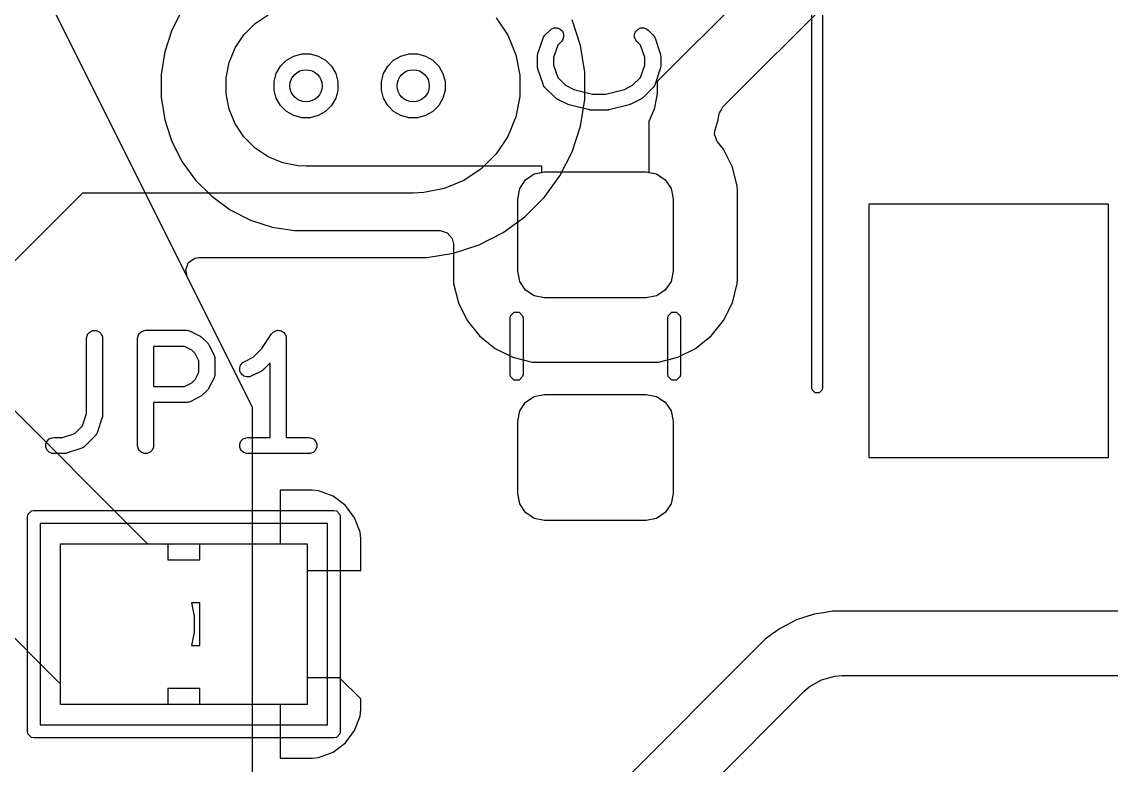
# Model space of a CAD drawing. Header units: inches. Extents: x 1.3 to 5.24, y -7.03 to -1.12.
# Drawn here: x 2.4153 to 2.8155, y -1.6667 to -1.3938 of the extents above; entities that cross this region are included whole.
import ezdxf

# ---------------------------------------------------------------- set-up
doc = ezdxf.new("R2010")
doc.units = ezdxf.units.IN
doc.header["$MEASUREMENT"] = 0
for name, color, linetype, true_color in [('B.Cu', 153, 'CONTINUOUS', 0x4d7fc4), ('F.Cu', 13, 'CONTINUOUS', 0xc83434), ('F.Mask', 201, 'CONTINUOUS', 0xd864ff), ('F.Paste', 253, 'CONTINUOUS', 0xb4a09a), ('F.Silkscreen', 41, 'CONTINUOUS', 0xf2eda1), ('In1.Cu', 91, 'CONTINUOUS', 0x7fc87f), ('In2.Cu', 33, 'CONTINUOUS', 0xce7d2c)]:
    doc.layers.add(name, color=color, linetype=linetype, true_color=true_color)

msp = doc.modelspace()

# ---------------------------------------------------------------- linework, layer by layer
at = {"layer": 'B.Cu', "linetype": 'CONTINUOUS'}
for p, q in [((2.58949, -1.39235), (2.59378, -1.39876)), ((2.62052, -1.40257), (2.61745, -1.39313)), ((2.59378, -1.39876), (2.59673, -1.40589)), ((2.62207, -1.41236), (2.62052, -1.40257)), ((2.59673, -1.40589), (2.59824, -1.41346)), ((2.62207, -1.42228), (2.62207, -1.41236)), ((2.59824, -1.41346), (2.59824, -1.42118)), ((2.59824, -1.42118), (2.59673, -1.42875)), ((2.62052, -1.43208), (2.62207, -1.42228)), ((2.59673, -1.42875), (2.59378, -1.43588)), ((2.61745, -1.44151), (2.62052, -1.43208)), ((2.59378, -1.43588), (2.58949, -1.4423)), ((2.58949, -1.4423), (2.58403, -1.44776)), ((2.61295, -1.45035), (2.61745, -1.44151)), ((2.58403, -1.44776), (2.57761, -1.45204)), ((2.57761, -1.45204), (2.57048, -1.455)), ((2.60712, -1.45837), (2.61295, -1.45035)), ((2.43757, -1.45669), (2.23256, -1.6617)), ((2.51969, -1.45669), (2.43757, -1.45669)), ((2.55906, -1.45669), (2.51969, -1.45669)), ((2.56291, -1.4565), (2.55906, -1.45669)), ((2.57048, -1.455), (2.56291, -1.4565)), ((2.6001, -1.46539), (2.60712, -1.45837)), ((2.59208, -1.47122), (2.6001, -1.46539)), ((2.58324, -1.47572), (2.59208, -1.47122)), ((2.57381, -1.47878), (2.58324, -1.47572)), ((2.47655, -1.48215), (2.47881, -1.48058)), ((2.47881, -1.48058), (2.48035, -1.48033)), ((2.48035, -1.48033), (2.56401, -1.48033)), ((2.56401, -1.48033), (2.57381, -1.47878)), ((2.56401, -1.48033), (2.56401, -1.48033)), ((2.4755, -1.48469), (2.47655, -1.48215)), ((2.47598, -1.4874), (2.4755, -1.48469)), ((2.5, -1.53543), (2.47598, -1.4874)), ((2.5, -1.77111), (2.5, -1.53543)), ((2.70639, -1.61128), (2.6999, -1.61339)), ((2.70976, -1.61075), (2.70639, -1.61128)), ((2.71313, -1.61022), (2.70976, -1.61075)), ((2.71995, -1.61022), (2.71313, -1.61022)), ((3.01522, -1.61022), (2.71995, -1.61022)), ((2.69383, -1.61649), (2.69068, -1.61877)), ((2.6999, -1.61339), (2.69383, -1.61649)), ((2.68831, -1.6205), (2.62168, -1.68713)), ((2.69068, -1.61877), (2.68831, -1.6205)), ((2.68831, -1.6205), (2.68831, -1.6205)), ((2.68831, -1.6205), (2.68831, -1.6205)), ((2.70455, -1.63793), (2.709, -1.63536)), ((2.709, -1.63536), (2.71397, -1.63403)), ((2.71397, -1.63403), (2.71654, -1.63386)), ((2.71397, -1.63403), (2.71397, -1.63403)), ((2.71654, -1.63386), (3.01181, -1.63386)), ((2.6408, -1.70143), (2.70262, -1.63962)), ((2.70262, -1.63962), (2.70455, -1.63793)), ((2.70455, -1.63793), (2.70455, -1.63793))]:
    msp.add_line(p, q, dxfattribs=at)
at = {"layer": 'B.Cu'}
for centre in [(2.51969, -1.41732), (2.55906, -1.41732)]:
    msp.add_circle(centre, 0.00591, dxfattribs=at)
at = {"layer": 'F.Cu', "linetype": 'CONTINUOUS'}
for p, q in [((2.72657, -1.33788), (2.64868, -1.41578)), ((2.43885, -1.41314), (2.42346, -1.38236)), ((2.67284, -1.42504), (2.71456, -1.38332)), ((2.47421, -1.38946), (2.47041, -1.39691)), ((2.50095, -1.3945), (2.50577, -1.39128)), ((2.49686, -1.39859), (2.50095, -1.3945)), ((2.47041, -1.39691), (2.46782, -1.40487)), ((2.49364, -1.4034), (2.49686, -1.39859)), ((2.49143, -1.40875), (2.49364, -1.4034)), ((2.46782, -1.40487), (2.46652, -1.41314)), ((2.4903, -1.41443), (2.49143, -1.40875)), ((2.5, -1.53543), (2.43885, -1.41314)), ((2.46652, -1.41314), (2.46652, -1.42151)), ((2.4903, -1.42022), (2.4903, -1.41443)), ((2.64868, -1.41578), (2.64868, -1.42022)), ((2.49143, -1.42589), (2.4903, -1.42022)), ((2.64868, -1.42022), (2.64755, -1.42589)), ((2.46652, -1.42151), (2.46782, -1.42977)), ((2.49364, -1.43124), (2.49143, -1.42589)), ((2.64755, -1.42589), (2.64567, -1.43043)), ((2.67115, -1.42977), (2.67151, -1.42749)), ((2.67151, -1.42749), (2.67157, -1.42726)), ((2.67157, -1.42726), (2.67216, -1.42628)), ((2.67216, -1.42628), (2.67265, -1.42525)), ((2.67265, -1.42525), (2.67284, -1.42504)), ((2.46782, -1.42977), (2.46983, -1.43595)), ((2.49686, -1.43605), (2.49364, -1.43124)), ((2.64567, -1.43043), (2.64567, -1.44911)), ((2.66996, -1.43343), (2.67115, -1.42977)), ((2.46983, -1.43595), (2.47041, -1.43773)), ((2.50095, -1.44015), (2.49686, -1.43605)), ((2.66977, -1.43495), (2.66988, -1.43418)), ((2.66981, -1.43508), (2.66977, -1.43495)), ((2.6698, -1.43532), (2.66981, -1.43508)), ((2.67025, -1.43642), (2.6698, -1.43532)), ((2.66988, -1.43418), (2.66993, -1.43357)), ((2.66993, -1.43357), (2.66996, -1.43343)), ((2.67063, -1.43756), (2.67025, -1.43642)), ((2.47041, -1.43773), (2.47421, -1.44519)), ((2.50577, -1.44336), (2.50095, -1.44015)), ((2.67077, -1.43768), (2.67063, -1.43756)), ((2.67085, -1.43786), (2.67077, -1.43768)), ((2.67306, -1.44062), (2.67085, -1.43786)), ((2.67375, -1.44201), (2.67306, -1.44062)), ((2.67306, -1.44062), (2.67306, -1.44062)), ((2.67306, -1.44062), (2.67306, -1.44062)), ((2.51111, -1.44558), (2.50577, -1.44336)), ((2.6763, -1.44714), (2.67375, -1.44201)), ((2.47421, -1.44519), (2.47913, -1.45196)), ((2.51679, -1.44671), (2.51111, -1.44558)), ((2.51969, -1.44685), (2.51679, -1.44671)), ((2.6063, -1.44685), (2.51969, -1.44685)), ((2.6063, -1.44911), (2.6063, -1.44685)), ((2.67806, -1.45421), (2.6763, -1.44714)), ((2.47913, -1.45196), (2.48505, -1.45788)), ((2.59819, -1.45499), (2.60032, -1.4518)), ((2.60032, -1.4518), (2.60352, -1.44967)), ((2.60352, -1.44967), (2.6063, -1.44911)), ((2.64567, -1.44911), (2.64845, -1.44967)), ((2.64845, -1.44967), (2.65164, -1.4518)), ((2.65164, -1.4518), (2.65378, -1.45499)), ((2.59744, -1.45876), (2.59819, -1.45499)), ((2.65378, -1.45499), (2.65453, -1.45876)), ((2.67817, -1.45585), (2.67806, -1.45421)), ((2.67817, -1.48825), (2.67817, -1.45585)), ((2.48505, -1.45788), (2.49182, -1.4628)), ((2.59744, -1.48533), (2.59744, -1.45876)), ((2.65453, -1.45876), (2.65453, -1.48533)), ((2.49182, -1.4628), (2.49182, -1.4628)), ((2.49182, -1.4628), (2.49182, -1.4628)), ((2.49182, -1.4628), (2.49928, -1.4666)), ((2.49928, -1.4666), (2.50723, -1.46918)), ((2.50723, -1.46918), (2.5155, -1.47049)), ((2.5155, -1.47049), (2.56892, -1.47049)), ((2.56892, -1.47049), (2.57156, -1.47127)), ((2.57156, -1.47127), (2.57336, -1.47335)), ((2.35119, -1.47518), (2.46144, -1.58543)), ((2.57336, -1.47335), (2.5738, -1.47537)), ((2.5738, -1.47537), (2.5738, -1.48825)), ((2.5738, -1.48825), (2.57391, -1.48988)), ((2.59819, -1.4891), (2.59744, -1.48533)), ((2.65453, -1.48533), (2.65378, -1.4891)), ((2.67806, -1.48988), (2.67817, -1.48825)), ((2.57391, -1.48988), (2.57567, -1.49695)), ((2.60032, -1.49229), (2.59819, -1.4891)), ((2.60352, -1.49443), (2.60032, -1.49229)), ((2.65164, -1.49229), (2.64845, -1.49443)), ((2.65378, -1.4891), (2.65164, -1.49229)), ((2.6763, -1.49695), (2.67806, -1.48988)), ((2.60728, -1.49518), (2.60352, -1.49443)), ((2.64469, -1.49518), (2.60728, -1.49518)), ((2.64845, -1.49443), (2.64469, -1.49518)), ((2.57567, -1.49695), (2.57567, -1.49695)), ((2.57567, -1.49695), (2.5789, -1.50347)), ((2.67306, -1.50347), (2.6763, -1.49695)), ((2.5789, -1.50347), (2.58347, -1.50915)), ((2.6685, -1.50915), (2.67306, -1.50347)), ((2.58347, -1.50915), (2.5867, -1.51175)), ((2.5867, -1.51175), (2.58914, -1.51371)), ((2.66282, -1.51371), (2.6685, -1.50915)), ((2.58914, -1.51371), (2.59567, -1.51695)), ((2.6563, -1.51695), (2.66282, -1.51371)), ((2.59567, -1.51695), (2.60274, -1.51871)), ((2.60274, -1.51871), (2.60274, -1.51871)), ((2.60274, -1.51871), (2.60274, -1.51871)), ((2.60274, -1.51871), (2.60437, -1.51882)), ((2.60437, -1.51882), (2.60437, -1.51882)), ((2.60437, -1.51882), (2.6476, -1.51882)), ((2.6476, -1.51882), (2.64923, -1.51871)), ((2.6476, -1.51882), (2.6476, -1.51882)), ((2.64923, -1.51871), (2.6563, -1.51695)), ((2.42833, -1.63584), (2.31808, -1.52559)), ((2.5, -1.54008), (2.5, -1.53543)), ((2.5, -1.58543), (2.5, -1.54008)), ((2.52196, -1.56575), (2.51024, -1.56575)), ((2.51024, -1.56575), (2.51024, -1.58543)), ((2.52431, -1.566), (2.52196, -1.56575)), ((2.52961, -1.56798), (2.52431, -1.566)), ((2.52431, -1.566), (2.52431, -1.566)), ((2.53414, -1.57137), (2.52961, -1.56798)), ((2.52961, -1.56798), (2.52961, -1.56798)), ((2.53753, -1.5759), (2.53414, -1.57137)), ((2.53414, -1.57137), (2.53414, -1.57137)), ((2.53951, -1.58121), (2.53753, -1.5759)), ((2.53753, -1.5759), (2.53753, -1.5759)), ((2.53976, -1.58355), (2.53951, -1.58121)), ((2.53951, -1.58121), (2.53951, -1.58121)), ((2.53976, -1.59528), (2.53976, -1.58355)), ((2.53976, -1.58355), (2.53976, -1.58355)), ((2.46144, -1.58543), (2.4689, -1.58543)), ((2.4689, -1.58543), (2.4689, -1.59134)), ((2.48071, -1.59134), (2.48071, -1.58543)), ((2.48071, -1.58543), (2.5, -1.58543)), ((2.51024, -1.58543), (2.52008, -1.58543)), ((2.52008, -1.58543), (2.52008, -1.59528)), ((2.4689, -1.59134), (2.48071, -1.59134)), ((2.52008, -1.59528), (2.53976, -1.59528)), ((2.47761, -1.60709), (2.4786, -1.61207)), ((2.48071, -1.60709), (2.47761, -1.60709)), ((2.48071, -1.62283), (2.48071, -1.60709)), ((2.4786, -1.61207), (2.4786, -1.61785)), ((2.4786, -1.61785), (2.47761, -1.62283)), ((2.47761, -1.62283), (2.48071, -1.62283)), ((2.42953, -1.63692), (2.42833, -1.63584)), ((2.52008, -1.63465), (2.52008, -1.64449)), ((2.532, -1.63465), (2.52008, -1.63465)), ((2.53976, -1.64241), (2.532, -1.63465)), ((2.42953, -1.64449), (2.42953, -1.63692)), ((2.48071, -1.63858), (2.4689, -1.63858)), ((2.4689, -1.63858), (2.4689, -1.64449)), ((2.48071, -1.64449), (2.48071, -1.63858)), ((2.4689, -1.64449), (2.42953, -1.64449)), ((2.5, -1.64449), (2.48071, -1.64449)), ((2.5, -1.66929), (2.5, -1.64449)), ((2.52008, -1.64449), (2.51024, -1.64449)), ((2.51024, -1.64449), (2.51024, -1.66417)), ((2.53976, -1.64637), (2.53976, -1.64241)), ((2.53753, -1.65402), (2.53951, -1.64872)), ((2.53951, -1.64872), (2.53976, -1.64637)), ((2.53951, -1.64872), (2.53951, -1.64872)), ((2.53976, -1.64637), (2.53976, -1.64637)), ((2.53414, -1.65855), (2.53753, -1.65402)), ((2.53753, -1.65402), (2.53753, -1.65402)), ((2.52961, -1.66194), (2.53414, -1.65855)), ((2.53414, -1.65855), (2.53414, -1.65855)), ((2.51024, -1.66417), (2.52196, -1.66417)), ((2.52196, -1.66417), (2.52431, -1.66392)), ((2.52196, -1.66417), (2.52196, -1.66417)), ((2.52431, -1.66392), (2.52961, -1.66194)), ((2.52431, -1.66392), (2.52431, -1.66392)), ((2.52961, -1.66194), (2.52961, -1.66194))]:
    msp.add_line(p, q, dxfattribs=at)
at = {"layer": 'F.Cu'}
for centre in [(2.51969, -1.41732), (2.55906, -1.41732)]:
    msp.add_circle(centre, 0.00591, dxfattribs=at)
at = {"layer": 'F.Mask', "linetype": 'CONTINUOUS'}
for p, q in [((2.59819, -1.45499), (2.60032, -1.4518)), ((2.60032, -1.4518), (2.60352, -1.44967)), ((2.60352, -1.44967), (2.60728, -1.44892)), ((2.60728, -1.44892), (2.64469, -1.44892)), ((2.64469, -1.44892), (2.64845, -1.44967)), ((2.64845, -1.44967), (2.65164, -1.4518)), ((2.65164, -1.4518), (2.65378, -1.45499)), ((2.59744, -1.45876), (2.59819, -1.45499)), ((2.65378, -1.45499), (2.65453, -1.45876)), ((2.59744, -1.48533), (2.59744, -1.45876)), ((2.65453, -1.45876), (2.65453, -1.48533)), ((2.72657, -1.55394), (2.72657, -1.46063)), ((2.72657, -1.46063), (2.81437, -1.46063)), ((2.81437, -1.46063), (2.81437, -1.55394)), ((2.59819, -1.4891), (2.59744, -1.48533)), ((2.65453, -1.48533), (2.65378, -1.4891)), ((2.60032, -1.49229), (2.59819, -1.4891)), ((2.60352, -1.49443), (2.60032, -1.49229)), ((2.65164, -1.49229), (2.64845, -1.49443)), ((2.65378, -1.4891), (2.65164, -1.49229)), ((2.60728, -1.49518), (2.60352, -1.49443)), ((2.64469, -1.49518), (2.60728, -1.49518)), ((2.64845, -1.49443), (2.64469, -1.49518)), ((2.60032, -1.53349), (2.60352, -1.53136)), ((2.60352, -1.53136), (2.60728, -1.53061)), ((2.60728, -1.53061), (2.64469, -1.53061)), ((2.64469, -1.53061), (2.64845, -1.53136)), ((2.64845, -1.53136), (2.65164, -1.53349)), ((2.59744, -1.54045), (2.59819, -1.53669)), ((2.59819, -1.53669), (2.60032, -1.53349)), ((2.65164, -1.53349), (2.65378, -1.53669)), ((2.65378, -1.53669), (2.65453, -1.54045)), ((2.59744, -1.56703), (2.59744, -1.54045)), ((2.65453, -1.54045), (2.65453, -1.56703)), ((2.81437, -1.55394), (2.72657, -1.55394)), ((2.59819, -1.57079), (2.59744, -1.56703)), ((2.65453, -1.56703), (2.65378, -1.57079)), ((2.60032, -1.57399), (2.59819, -1.57079)), ((2.65378, -1.57079), (2.65164, -1.57399)), ((2.60352, -1.57612), (2.60032, -1.57399)), ((2.60728, -1.57687), (2.60352, -1.57612)), ((2.64469, -1.57687), (2.60728, -1.57687)), ((2.64845, -1.57612), (2.64469, -1.57687)), ((2.65164, -1.57399), (2.64845, -1.57612)), ((2.42953, -1.64449), (2.42953, -1.58543)), ((2.42953, -1.58543), (2.4689, -1.58543)), ((2.4689, -1.58543), (2.48071, -1.58543)), ((2.48071, -1.58543), (2.52008, -1.58543)), ((2.52008, -1.58543), (2.52008, -1.64449)), ((2.4689, -1.64449), (2.42953, -1.64449)), ((2.48071, -1.64449), (2.4689, -1.64449)), ((2.52008, -1.64449), (2.48071, -1.64449))]:
    msp.add_line(p, q, dxfattribs=at)
at = {"layer": 'F.Paste', "linetype": 'CONTINUOUS'}
for p, q in [((2.59819, -1.45499), (2.60032, -1.4518)), ((2.60032, -1.4518), (2.60352, -1.44967)), ((2.60352, -1.44967), (2.60728, -1.44892)), ((2.60728, -1.44892), (2.64469, -1.44892)), ((2.64469, -1.44892), (2.64845, -1.44967)), ((2.64845, -1.44967), (2.65164, -1.4518)), ((2.65164, -1.4518), (2.65378, -1.45499)), ((2.59744, -1.45876), (2.59819, -1.45499)), ((2.65378, -1.45499), (2.65453, -1.45876)), ((2.59744, -1.48533), (2.59744, -1.45876)), ((2.65453, -1.45876), (2.65453, -1.48533)), ((2.72657, -1.55394), (2.72657, -1.46063)), ((2.72657, -1.46063), (2.81437, -1.46063)), ((2.81437, -1.46063), (2.81437, -1.55394)), ((2.59819, -1.4891), (2.59744, -1.48533)), ((2.65453, -1.48533), (2.65378, -1.4891)), ((2.60032, -1.49229), (2.59819, -1.4891)), ((2.60352, -1.49443), (2.60032, -1.49229)), ((2.65164, -1.49229), (2.64845, -1.49443)), ((2.65378, -1.4891), (2.65164, -1.49229)), ((2.60728, -1.49518), (2.60352, -1.49443)), ((2.64469, -1.49518), (2.60728, -1.49518)), ((2.64845, -1.49443), (2.64469, -1.49518)), ((2.60032, -1.53349), (2.60352, -1.53136)), ((2.60352, -1.53136), (2.60728, -1.53061)), ((2.60728, -1.53061), (2.64469, -1.53061)), ((2.64469, -1.53061), (2.64845, -1.53136)), ((2.64845, -1.53136), (2.65164, -1.53349)), ((2.59744, -1.54045), (2.59819, -1.53669)), ((2.59819, -1.53669), (2.60032, -1.53349)), ((2.65164, -1.53349), (2.65378, -1.53669)), ((2.65378, -1.53669), (2.65453, -1.54045)), ((2.59744, -1.56703), (2.59744, -1.54045)), ((2.65453, -1.54045), (2.65453, -1.56703)), ((2.81437, -1.55394), (2.72657, -1.55394)), ((2.59819, -1.57079), (2.59744, -1.56703)), ((2.65453, -1.56703), (2.65378, -1.57079)), ((2.60032, -1.57399), (2.59819, -1.57079)), ((2.65378, -1.57079), (2.65164, -1.57399)), ((2.60352, -1.57612), (2.60032, -1.57399)), ((2.60728, -1.57687), (2.60352, -1.57612)), ((2.64469, -1.57687), (2.60728, -1.57687)), ((2.64845, -1.57612), (2.64469, -1.57687)), ((2.65164, -1.57399), (2.64845, -1.57612))]:
    msp.add_line(p, q, dxfattribs=at)
at = {"layer": 'F.Silkscreen', "linetype": 'CONTINUOUS'}
for p, q in [((2.70551, -1.52815), (2.70551, -1.29193)), ((2.70945, -1.30965), (2.70945, -1.52815)), ((2.60933, -1.39684), (2.60978, -1.39648)), ((2.60978, -1.39648), (2.61084, -1.39604)), ((2.61084, -1.39604), (2.612, -1.39604)), ((2.612, -1.39604), (2.61306, -1.39648)), ((2.61306, -1.39648), (2.61387, -1.39729)), ((2.64084, -1.39729), (2.64165, -1.39648)), ((2.64165, -1.39648), (2.64271, -1.39604)), ((2.64271, -1.39604), (2.64387, -1.39604)), ((2.64387, -1.39604), (2.64493, -1.39648)), ((2.64493, -1.39648), (2.64538, -1.39684)), ((2.60487, -1.4055), (2.60674, -1.39987)), ((2.60674, -1.39987), (2.60698, -1.39934)), ((2.60698, -1.39934), (2.60705, -1.39926)), ((2.60705, -1.39926), (2.60709, -1.39917)), ((2.60709, -1.39917), (2.60746, -1.39872)), ((2.60746, -1.39872), (2.60933, -1.39684)), ((2.61387, -1.40057), (2.61351, -1.40102)), ((2.61387, -1.39729), (2.61432, -1.39836)), ((2.61432, -1.39951), (2.61387, -1.40057)), ((2.61432, -1.39836), (2.61432, -1.39951)), ((2.64039, -1.39836), (2.64084, -1.39729)), ((2.64039, -1.39951), (2.64039, -1.39836)), ((2.64084, -1.40057), (2.64039, -1.39951)), ((2.6412, -1.40102), (2.64084, -1.40057)), ((2.64538, -1.39684), (2.64725, -1.39872)), ((2.64725, -1.39872), (2.64762, -1.39917)), ((2.64762, -1.39917), (2.64766, -1.39926)), ((2.64766, -1.39926), (2.64773, -1.39934)), ((2.64773, -1.39934), (2.64797, -1.39987)), ((2.64797, -1.39987), (2.64984, -1.4055)), ((2.61213, -1.4024), (2.61062, -1.40691)), ((2.61351, -1.40102), (2.61213, -1.4024)), ((2.64258, -1.4024), (2.6412, -1.40102)), ((2.64409, -1.40691), (2.64258, -1.4024)), ((2.60472, -1.40643), (2.60475, -1.40614)), ((2.60472, -1.41018), (2.60472, -1.40643)), ((2.60474, -1.40606), (2.60476, -1.40596)), ((2.60475, -1.40614), (2.60474, -1.40606)), ((2.60476, -1.40596), (2.60477, -1.40585)), ((2.60477, -1.40585), (2.6048, -1.40578)), ((2.6048, -1.40578), (2.60487, -1.4055)), ((2.61062, -1.40691), (2.61062, -1.4097)), ((2.64409, -1.4097), (2.64409, -1.40691)), ((2.64984, -1.4055), (2.64991, -1.40578)), ((2.64991, -1.40578), (2.64994, -1.40585)), ((2.64994, -1.40585), (2.64995, -1.40596)), ((2.64995, -1.40596), (2.64997, -1.40606)), ((2.64997, -1.40606), (2.64996, -1.40614)), ((2.64996, -1.40614), (2.64999, -1.40643)), ((2.64999, -1.40643), (2.64999, -1.41018)), ((2.60475, -1.41047), (2.60472, -1.41018)), ((2.60474, -1.41055), (2.60475, -1.41047)), ((2.60476, -1.41065), (2.60474, -1.41055)), ((2.60477, -1.41076), (2.60476, -1.41065)), ((2.6048, -1.41083), (2.60477, -1.41076)), ((2.60487, -1.41111), (2.6048, -1.41083)), ((2.60674, -1.41674), (2.60487, -1.41111)), ((2.61062, -1.4097), (2.61213, -1.41421)), ((2.64258, -1.41421), (2.64409, -1.4097)), ((2.64984, -1.41111), (2.64797, -1.41674)), ((2.64991, -1.41083), (2.64984, -1.41111)), ((2.64994, -1.41076), (2.64991, -1.41083)), ((2.64995, -1.41065), (2.64994, -1.41076)), ((2.64997, -1.41055), (2.64995, -1.41065)), ((2.64999, -1.41018), (2.64996, -1.41047)), ((2.64996, -1.41047), (2.64997, -1.41055)), ((2.60698, -1.41727), (2.60674, -1.41674)), ((2.61213, -1.41421), (2.61504, -1.41713)), ((2.63967, -1.41713), (2.64258, -1.41421)), ((2.64797, -1.41674), (2.64773, -1.41727)), ((2.60705, -1.41735), (2.60698, -1.41727)), ((2.60709, -1.41744), (2.60705, -1.41735)), ((2.60746, -1.41789), (2.60709, -1.41744)), ((2.61121, -1.42164), (2.60746, -1.41789)), ((2.61504, -1.41713), (2.61807, -1.41864)), ((2.61807, -1.41864), (2.62491, -1.42035)), ((2.62491, -1.42035), (2.6298, -1.42035)), ((2.6298, -1.42035), (2.63664, -1.41864)), ((2.63664, -1.41864), (2.63967, -1.41713)), ((2.64725, -1.41789), (2.6435, -1.42164)), ((2.64762, -1.41744), (2.64725, -1.41789)), ((2.64766, -1.41735), (2.64762, -1.41744)), ((2.64773, -1.41727), (2.64766, -1.41735)), ((2.61143, -1.42183), (2.61121, -1.42164)), ((2.61148, -1.42189), (2.61143, -1.42183)), ((2.61157, -1.42194), (2.61148, -1.42189)), ((2.61165, -1.42201), (2.61157, -1.42194)), ((2.61173, -1.42204), (2.61165, -1.42201)), ((2.61197, -1.42219), (2.61173, -1.42204)), ((2.61572, -1.42407), (2.61197, -1.42219)), ((2.61577, -1.42409), (2.61572, -1.42407)), ((2.61578, -1.4241), (2.61577, -1.42409)), ((2.61602, -1.42418), (2.61578, -1.4241)), ((2.61626, -1.42428), (2.61602, -1.42418)), ((2.61629, -1.42428), (2.61626, -1.42428)), ((2.61633, -1.42429), (2.61629, -1.42428)), ((2.62383, -1.42617), (2.61633, -1.42429)), ((2.63838, -1.42429), (2.63088, -1.42617)), ((2.63842, -1.42428), (2.63838, -1.42429)), ((2.63845, -1.42428), (2.63842, -1.42428)), ((2.63869, -1.42418), (2.63845, -1.42428)), ((2.63893, -1.4241), (2.63869, -1.42418)), ((2.63894, -1.42409), (2.63893, -1.4241)), ((2.63899, -1.42407), (2.63894, -1.42409)), ((2.64274, -1.42219), (2.63899, -1.42407)), ((2.64298, -1.42204), (2.64274, -1.42219)), ((2.64306, -1.42201), (2.64298, -1.42204)), ((2.64314, -1.42194), (2.64306, -1.42201)), ((2.64323, -1.42189), (2.64314, -1.42194)), ((2.64328, -1.42183), (2.64323, -1.42189)), ((2.6435, -1.42164), (2.64328, -1.42183)), ((2.62393, -1.42618), (2.62383, -1.42617)), ((2.62397, -1.4262), (2.62393, -1.42618)), ((2.62418, -1.42622), (2.62397, -1.4262)), ((2.6244, -1.42625), (2.62418, -1.42622)), ((2.62444, -1.42625), (2.6244, -1.42625)), ((2.62454, -1.42626), (2.62444, -1.42625)), ((2.63017, -1.42626), (2.62454, -1.42626)), ((2.63027, -1.42625), (2.63017, -1.42626)), ((2.63031, -1.42625), (2.63027, -1.42625)), ((2.63053, -1.42622), (2.63031, -1.42625)), ((2.63074, -1.4262), (2.63053, -1.42622)), ((2.63078, -1.42618), (2.63074, -1.4262)), ((2.63088, -1.42617), (2.63078, -1.42618)), ((2.59486, -1.5017), (2.59614, -1.50043)), ((2.59614, -1.50043), (2.59795, -1.50043)), ((2.59795, -1.50043), (2.59923, -1.5017)), ((2.65274, -1.5017), (2.65402, -1.50043)), ((2.65402, -1.50043), (2.65583, -1.50043)), ((2.65583, -1.50043), (2.6571, -1.5017)), ((2.59469, -1.50261), (2.59486, -1.5017)), ((2.59469, -1.52318), (2.59469, -1.50261)), ((2.59923, -1.5017), (2.59941, -1.50261)), ((2.59941, -1.50261), (2.59941, -1.52318)), ((2.65256, -1.50261), (2.65274, -1.5017)), ((2.65256, -1.52318), (2.65256, -1.50261)), ((2.6571, -1.5017), (2.65728, -1.50261)), ((2.65728, -1.50261), (2.65728, -1.52318)), ((2.4391, -1.50946), (2.43954, -1.50839)), ((2.43954, -1.50839), (2.44035, -1.50758)), ((2.44035, -1.50758), (2.44142, -1.50714)), ((2.44142, -1.50714), (2.44257, -1.50714)), ((2.44257, -1.50714), (2.44364, -1.50758)), ((2.44364, -1.50758), (2.44445, -1.50839)), ((2.44445, -1.50839), (2.44489, -1.50946)), ((2.45785, -1.50946), (2.45829, -1.50839)), ((2.45829, -1.50839), (2.4591, -1.50758)), ((2.4591, -1.50758), (2.46017, -1.50714)), ((2.46017, -1.50714), (2.46074, -1.50708)), ((2.46074, -1.50708), (2.47574, -1.50708)), ((2.47574, -1.50708), (2.47632, -1.50714)), ((2.47632, -1.50714), (2.47641, -1.50718)), ((2.47641, -1.50718), (2.47652, -1.50718)), ((2.47652, -1.50718), (2.47706, -1.50739)), ((2.47706, -1.50739), (2.48081, -1.50927)), ((2.50344, -1.51378), (2.50703, -1.50839)), ((2.50703, -1.50839), (2.5074, -1.50795)), ((2.50703, -1.50839), (2.50703, -1.50839)), ((2.50703, -1.50839), (2.50703, -1.50839)), ((2.50703, -1.50839), (2.50703, -1.50839)), ((2.5074, -1.50795), (2.50764, -1.50778)), ((2.50764, -1.50778), (2.50785, -1.50758)), ((2.50785, -1.50758), (2.50811, -1.50747)), ((2.50811, -1.50747), (2.50835, -1.50731)), ((2.50835, -1.50731), (2.50864, -1.50725)), ((2.50864, -1.50725), (2.50891, -1.50714)), ((2.50891, -1.50714), (2.5092, -1.50714)), ((2.5092, -1.50714), (2.50948, -1.50708)), ((2.50948, -1.50708), (2.50977, -1.50714)), ((2.50977, -1.50714), (2.51006, -1.50714)), ((2.51006, -1.50714), (2.51033, -1.50725)), ((2.51033, -1.50725), (2.51061, -1.5073)), ((2.51061, -1.5073), (2.51086, -1.50747)), ((2.51086, -1.50747), (2.51113, -1.50758)), ((2.51113, -1.50758), (2.51133, -1.50778)), ((2.51133, -1.50778), (2.51157, -1.50794)), ((2.51157, -1.50794), (2.51173, -1.50819)), ((2.51173, -1.50819), (2.51194, -1.50839)), ((2.51194, -1.50839), (2.51205, -1.50866)), ((2.51205, -1.50866), (2.51221, -1.5089)), ((2.43904, -1.51003), (2.4391, -1.50946)), ((2.43904, -1.53767), (2.43904, -1.51003)), ((2.44489, -1.50946), (2.44495, -1.51003)), ((2.44495, -1.51003), (2.44495, -1.53815)), ((2.45779, -1.51003), (2.45785, -1.50946)), ((2.45779, -1.5494), (2.45779, -1.51003)), ((2.48081, -1.50927), (2.48106, -1.50942)), ((2.48106, -1.50942), (2.48113, -1.50945)), ((2.48113, -1.50945), (2.48121, -1.50952)), ((2.48121, -1.50952), (2.4813, -1.50957)), ((2.4813, -1.50957), (2.48135, -1.50963)), ((2.48135, -1.50963), (2.48158, -1.50982)), ((2.48158, -1.50982), (2.48345, -1.51169)), ((2.48345, -1.51169), (2.48364, -1.51192)), ((2.48364, -1.51192), (2.4837, -1.51197)), ((2.4837, -1.51197), (2.48375, -1.51206)), ((2.48375, -1.51206), (2.48382, -1.51214)), ((2.48382, -1.51214), (2.48385, -1.51221)), ((2.48385, -1.51221), (2.48401, -1.51246)), ((2.48401, -1.51246), (2.48588, -1.51621)), ((2.51221, -1.5089), (2.51227, -1.50919)), ((2.51227, -1.50919), (2.51238, -1.50946)), ((2.51238, -1.50946), (2.51244, -1.51003)), ((2.51244, -1.51003), (2.51244, -1.51003)), ((2.51244, -1.51003), (2.51244, -1.51003)), ((2.51244, -1.51003), (2.51244, -1.51003)), ((2.51244, -1.51003), (2.51244, -1.54645)), ((2.47504, -1.51299), (2.4637, -1.51299)), ((2.4637, -1.51299), (2.4637, -1.5277)), ((2.47774, -1.51433), (2.47504, -1.51299)), ((2.47894, -1.51553), (2.47774, -1.51433)), ((2.48029, -1.51823), (2.47894, -1.51553)), ((2.48588, -1.51621), (2.48609, -1.51675)), ((2.48609, -1.51675), (2.48609, -1.51686)), ((2.50024, -1.51698), (2.50344, -1.51378)), ((2.48029, -1.52246), (2.48029, -1.51823)), ((2.48609, -1.51686), (2.48614, -1.51696)), ((2.48614, -1.51696), (2.48619, -1.51753)), ((2.48619, -1.51753), (2.48619, -1.52316)), ((2.49531, -1.52091), (2.49567, -1.51982)), ((2.49567, -1.51982), (2.49643, -1.51895)), ((2.49643, -1.51895), (2.49692, -1.51864)), ((2.49692, -1.51864), (2.50024, -1.51698)), ((2.50653, -1.51904), (2.50408, -1.52149)), ((2.50653, -1.54645), (2.50653, -1.51904)), ((2.47894, -1.52516), (2.48029, -1.52246)), ((2.48588, -1.52448), (2.48401, -1.52823)), ((2.48609, -1.52394), (2.48588, -1.52448)), ((2.48614, -1.52373), (2.48609, -1.52383)), ((2.48609, -1.52383), (2.48609, -1.52394)), ((2.48619, -1.52316), (2.48614, -1.52373)), ((2.49539, -1.52206), (2.49531, -1.52091)), ((2.49591, -1.52309), (2.49539, -1.52206)), ((2.49678, -1.52385), (2.49591, -1.52309)), ((2.49787, -1.52421), (2.49678, -1.52385)), ((2.49902, -1.52413), (2.49787, -1.52421)), ((2.49956, -1.52392), (2.49902, -1.52413)), ((2.50331, -1.52205), (2.49956, -1.52392)), ((2.50356, -1.52189), (2.50331, -1.52205)), ((2.50363, -1.52186), (2.50356, -1.52189)), ((2.50371, -1.52179), (2.50363, -1.52186)), ((2.5038, -1.52174), (2.50371, -1.52179)), ((2.50385, -1.52168), (2.5038, -1.52174)), ((2.50408, -1.52149), (2.50385, -1.52168)), ((2.59486, -1.52408), (2.59469, -1.52318)), ((2.59614, -1.52536), (2.59486, -1.52408)), ((2.59923, -1.52408), (2.59795, -1.52536)), ((2.59941, -1.52318), (2.59923, -1.52408)), ((2.65274, -1.52408), (2.65256, -1.52318)), ((2.65402, -1.52536), (2.65274, -1.52408)), ((2.6571, -1.52408), (2.65583, -1.52536)), ((2.65728, -1.52318), (2.6571, -1.52408)), ((2.4637, -1.5277), (2.47504, -1.5277)), ((2.47504, -1.5277), (2.47774, -1.52635)), ((2.47774, -1.52635), (2.47894, -1.52516)), ((2.48364, -1.52877), (2.48345, -1.52899)), ((2.4837, -1.52872), (2.48364, -1.52877)), ((2.48375, -1.52863), (2.4837, -1.52872)), ((2.48382, -1.52855), (2.48375, -1.52863)), ((2.48385, -1.52847), (2.48382, -1.52855)), ((2.48401, -1.52823), (2.48385, -1.52847)), ((2.59795, -1.52536), (2.59614, -1.52536)), ((2.65583, -1.52536), (2.65402, -1.52536)), ((2.70566, -1.5289), (2.70551, -1.52815)), ((2.70945, -1.52815), (2.7093, -1.5289)), ((2.48081, -1.53142), (2.47706, -1.5333)), ((2.48106, -1.53126), (2.48081, -1.53142)), ((2.48113, -1.53123), (2.48106, -1.53126)), ((2.48121, -1.53117), (2.48113, -1.53123)), ((2.4813, -1.53111), (2.48121, -1.53117)), ((2.48135, -1.53105), (2.4813, -1.53111)), ((2.48158, -1.53087), (2.48135, -1.53105)), ((2.48345, -1.52899), (2.48158, -1.53087)), ((2.70673, -1.52997), (2.70566, -1.5289)), ((2.70823, -1.52997), (2.70673, -1.52997)), ((2.7093, -1.5289), (2.70823, -1.52997)), ((2.47574, -1.53361), (2.4637, -1.53361)), ((2.4637, -1.53361), (2.4637, -1.5494)), ((2.47632, -1.53355), (2.47574, -1.53361)), ((2.47641, -1.53351), (2.47632, -1.53355)), ((2.47652, -1.5335), (2.47641, -1.53351)), ((2.47706, -1.5333), (2.47652, -1.5335)), ((2.43754, -1.54218), (2.43904, -1.53767)), ((2.4448, -1.53909), (2.44292, -1.54471)), ((2.44486, -1.5388), (2.4448, -1.53909)), ((2.44489, -1.53873), (2.44486, -1.5388)), ((2.4449, -1.53863), (2.44489, -1.53873)), ((2.44492, -1.53852), (2.4449, -1.53863)), ((2.44495, -1.53815), (2.44492, -1.53845)), ((2.44492, -1.53845), (2.44492, -1.53852)), ((2.43478, -1.54495), (2.43754, -1.54218)), ((2.44292, -1.54471), (2.44269, -1.54524)), ((2.4241, -1.54883), (2.42454, -1.54776)), ((2.4241, -1.54998), (2.4241, -1.54883)), ((2.42454, -1.54776), (2.42536, -1.54695)), ((2.42536, -1.54695), (2.42642, -1.54651)), ((2.42642, -1.54651), (2.427, -1.54645)), ((2.427, -1.54645), (2.43027, -1.54645)), ((2.43027, -1.54645), (2.43478, -1.54495)), ((2.44221, -1.54587), (2.43846, -1.54962)), ((2.44258, -1.54542), (2.44221, -1.54587)), ((2.44262, -1.54532), (2.44258, -1.54542)), ((2.44269, -1.54524), (2.44262, -1.54532)), ((2.49534, -1.54883), (2.49578, -1.54776)), ((2.49534, -1.54998), (2.49534, -1.54883)), ((2.49578, -1.54776), (2.4966, -1.54695)), ((2.4966, -1.54695), (2.49766, -1.54651)), ((2.49766, -1.54651), (2.49824, -1.54645)), ((2.49824, -1.54645), (2.50653, -1.54645)), ((2.51244, -1.54645), (2.52073, -1.54645)), ((2.52073, -1.54645), (2.52131, -1.54651)), ((2.52131, -1.54651), (2.52238, -1.54695)), ((2.52238, -1.54695), (2.52319, -1.54776)), ((2.52319, -1.54776), (2.52363, -1.54883)), ((2.52363, -1.54883), (2.52363, -1.54998)), ((2.42454, -1.55104), (2.4241, -1.54998)), ((2.42536, -1.55186), (2.42454, -1.55104)), ((2.42642, -1.5523), (2.42536, -1.55186)), ((2.427, -1.55236), (2.42642, -1.5523)), ((2.43075, -1.55236), (2.427, -1.55236)), ((2.43104, -1.55233), (2.43075, -1.55236)), ((2.43112, -1.55233), (2.43104, -1.55233)), ((2.43122, -1.55231), (2.43112, -1.55233)), ((2.43132, -1.5523), (2.43122, -1.55231)), ((2.43139, -1.55227), (2.43132, -1.5523)), ((2.43168, -1.5522), (2.43139, -1.55227)), ((2.4373, -1.55033), (2.43168, -1.5522)), ((2.43783, -1.55009), (2.4373, -1.55033)), ((2.43791, -1.55002), (2.43783, -1.55009)), ((2.43801, -1.54998), (2.43791, -1.55002)), ((2.43846, -1.54962), (2.43801, -1.54998)), ((2.45785, -1.54998), (2.45779, -1.5494)), ((2.45829, -1.55104), (2.45785, -1.54998)), ((2.4591, -1.55186), (2.45829, -1.55104)), ((2.46017, -1.5523), (2.4591, -1.55186)), ((2.46132, -1.5523), (2.46017, -1.5523)), ((2.46238, -1.55186), (2.46132, -1.5523)), ((2.4632, -1.55104), (2.46238, -1.55186)), ((2.46364, -1.54998), (2.4632, -1.55104)), ((2.4637, -1.5494), (2.46364, -1.54998)), ((2.49578, -1.55104), (2.49534, -1.54998)), ((2.4966, -1.55186), (2.49578, -1.55104)), ((2.49766, -1.5523), (2.4966, -1.55186)), ((2.49824, -1.55236), (2.49766, -1.5523)), ((2.52073, -1.55236), (2.49824, -1.55236)), ((2.52131, -1.5523), (2.52073, -1.55236)), ((2.52238, -1.55186), (2.52131, -1.5523)), ((2.52319, -1.55104), (2.52238, -1.55186)), ((2.52363, -1.54998), (2.52319, -1.55104)), ((2.41732, -1.57559), (2.4175, -1.57469)), ((2.41732, -1.65433), (2.41732, -1.57559)), ((2.4175, -1.57469), (2.41878, -1.57341)), ((2.41878, -1.57341), (2.41969, -1.57323)), ((2.41969, -1.57323), (2.52992, -1.57323)), ((2.52992, -1.57323), (2.53083, -1.57341)), ((2.53083, -1.57341), (2.5321, -1.57469)), ((2.5321, -1.57469), (2.53228, -1.57559)), ((2.53228, -1.57559), (2.53228, -1.65433)), ((2.42205, -1.57795), (2.42205, -1.65197)), ((2.52756, -1.57795), (2.42205, -1.57795)), ((2.52756, -1.65197), (2.52756, -1.57795)), ((2.42205, -1.65197), (2.52756, -1.65197)), ((2.4175, -1.65523), (2.41732, -1.65433)), ((2.41878, -1.65651), (2.4175, -1.65523)), ((2.41969, -1.65669), (2.41878, -1.65651)), ((2.52992, -1.65669), (2.41969, -1.65669)), ((2.53083, -1.65651), (2.52992, -1.65669)), ((2.5321, -1.65523), (2.53083, -1.65651)), ((2.53228, -1.65433), (2.5321, -1.65523))]:
    msp.add_line(p, q, dxfattribs=at)
at = {"layer": 'In1.Cu', "linetype": 'CONTINUOUS'}
for p, q in [((2.51031, -1.41013), (2.51249, -1.40795)), ((2.51249, -1.40795), (2.51517, -1.40641)), ((2.51517, -1.40641), (2.51814, -1.40561)), ((2.51814, -1.40561), (2.52123, -1.40561)), ((2.52123, -1.40561), (2.5242, -1.40641)), ((2.5242, -1.40641), (2.52688, -1.40795)), ((2.52688, -1.40795), (2.52906, -1.41013)), ((2.54968, -1.41013), (2.55187, -1.40795)), ((2.55187, -1.40795), (2.55454, -1.40641)), ((2.55454, -1.40641), (2.55751, -1.40561)), ((2.55751, -1.40561), (2.5606, -1.40561)), ((2.5606, -1.40561), (2.56358, -1.40641)), ((2.56358, -1.40641), (2.56625, -1.40795)), ((2.56625, -1.40795), (2.56843, -1.41013)), ((2.50877, -1.4128), (2.51031, -1.41013)), ((2.52906, -1.41013), (2.5306, -1.4128)), ((2.54814, -1.4128), (2.54968, -1.41013)), ((2.56843, -1.41013), (2.56997, -1.4128)), ((2.50798, -1.41578), (2.50877, -1.4128)), ((2.50798, -1.41886), (2.50798, -1.41578)), ((2.5306, -1.4128), (2.53139, -1.41578)), ((2.53139, -1.41578), (2.53139, -1.41886)), ((2.54735, -1.41578), (2.54814, -1.4128)), ((2.54735, -1.41886), (2.54735, -1.41578)), ((2.56997, -1.4128), (2.57077, -1.41578)), ((2.57077, -1.41578), (2.57077, -1.41886)), ((2.50877, -1.42184), (2.50798, -1.41886)), ((2.53139, -1.41886), (2.5306, -1.42184)), ((2.54814, -1.42184), (2.54735, -1.41886)), ((2.57077, -1.41886), (2.56997, -1.42184)), ((2.51031, -1.42451), (2.50877, -1.42184)), ((2.51249, -1.42669), (2.51031, -1.42451)), ((2.52906, -1.42451), (2.52688, -1.42669)), ((2.5306, -1.42184), (2.52906, -1.42451)), ((2.54968, -1.42451), (2.54814, -1.42184)), ((2.55187, -1.42669), (2.54968, -1.42451)), ((2.56843, -1.42451), (2.56625, -1.42669)), ((2.56997, -1.42184), (2.56843, -1.42451)), ((2.51517, -1.42823), (2.51249, -1.42669)), ((2.51814, -1.42903), (2.51517, -1.42823)), ((2.5242, -1.42823), (2.52123, -1.42903)), ((2.52688, -1.42669), (2.5242, -1.42823)), ((2.55454, -1.42823), (2.55187, -1.42669)), ((2.55751, -1.42903), (2.55454, -1.42823)), ((2.56358, -1.42823), (2.5606, -1.42903)), ((2.56625, -1.42669), (2.56358, -1.42823)), ((2.52123, -1.42903), (2.51814, -1.42903)), ((2.5606, -1.42903), (2.55751, -1.42903))]:
    msp.add_line(p, q, dxfattribs=at)
at = {"layer": 'In1.Cu'}
for centre in [(2.51969, -1.41732), (2.55906, -1.41732)]:
    msp.add_circle(centre, 0.00591, dxfattribs=at)
at = {"layer": 'In2.Cu', "linetype": 'CONTINUOUS'}
for p, q in [((2.51031, -1.41013), (2.51249, -1.40795)), ((2.51249, -1.40795), (2.51517, -1.40641)), ((2.51517, -1.40641), (2.51814, -1.40561)), ((2.51814, -1.40561), (2.52123, -1.40561)), ((2.52123, -1.40561), (2.5242, -1.40641)), ((2.5242, -1.40641), (2.52688, -1.40795)), ((2.52688, -1.40795), (2.52906, -1.41013)), ((2.54968, -1.41013), (2.55187, -1.40795)), ((2.55187, -1.40795), (2.55454, -1.40641)), ((2.55454, -1.40641), (2.55751, -1.40561)), ((2.55751, -1.40561), (2.5606, -1.40561)), ((2.5606, -1.40561), (2.56358, -1.40641)), ((2.56358, -1.40641), (2.56625, -1.40795)), ((2.56625, -1.40795), (2.56843, -1.41013)), ((2.50877, -1.4128), (2.51031, -1.41013)), ((2.52906, -1.41013), (2.5306, -1.4128)), ((2.54814, -1.4128), (2.54968, -1.41013)), ((2.56843, -1.41013), (2.56997, -1.4128)), ((2.50798, -1.41578), (2.50877, -1.4128)), ((2.50798, -1.41886), (2.50798, -1.41578)), ((2.5306, -1.4128), (2.53139, -1.41578)), ((2.53139, -1.41578), (2.53139, -1.41886)), ((2.54735, -1.41578), (2.54814, -1.4128)), ((2.54735, -1.41886), (2.54735, -1.41578)), ((2.56997, -1.4128), (2.57077, -1.41578)), ((2.57077, -1.41578), (2.57077, -1.41886)), ((2.50877, -1.42184), (2.50798, -1.41886)), ((2.53139, -1.41886), (2.5306, -1.42184)), ((2.54814, -1.42184), (2.54735, -1.41886)), ((2.57077, -1.41886), (2.56997, -1.42184)), ((2.51031, -1.42451), (2.50877, -1.42184)), ((2.51249, -1.42669), (2.51031, -1.42451)), ((2.52906, -1.42451), (2.52688, -1.42669)), ((2.5306, -1.42184), (2.52906, -1.42451)), ((2.54968, -1.42451), (2.54814, -1.42184)), ((2.55187, -1.42669), (2.54968, -1.42451)), ((2.56843, -1.42451), (2.56625, -1.42669)), ((2.56997, -1.42184), (2.56843, -1.42451)), ((2.51517, -1.42823), (2.51249, -1.42669)), ((2.51814, -1.42903), (2.51517, -1.42823)), ((2.5242, -1.42823), (2.52123, -1.42903)), ((2.52688, -1.42669), (2.5242, -1.42823)), ((2.55454, -1.42823), (2.55187, -1.42669)), ((2.55751, -1.42903), (2.55454, -1.42823)), ((2.56358, -1.42823), (2.5606, -1.42903)), ((2.56625, -1.42669), (2.56358, -1.42823)), ((2.52123, -1.42903), (2.51814, -1.42903)), ((2.5606, -1.42903), (2.55751, -1.42903))]:
    msp.add_line(p, q, dxfattribs=at)
at = {"layer": 'In2.Cu'}
for centre in [(2.51969, -1.41732), (2.55906, -1.41732)]:
    msp.add_circle(centre, 0.00591, dxfattribs=at)

doc.saveas('drawing.dxf')
